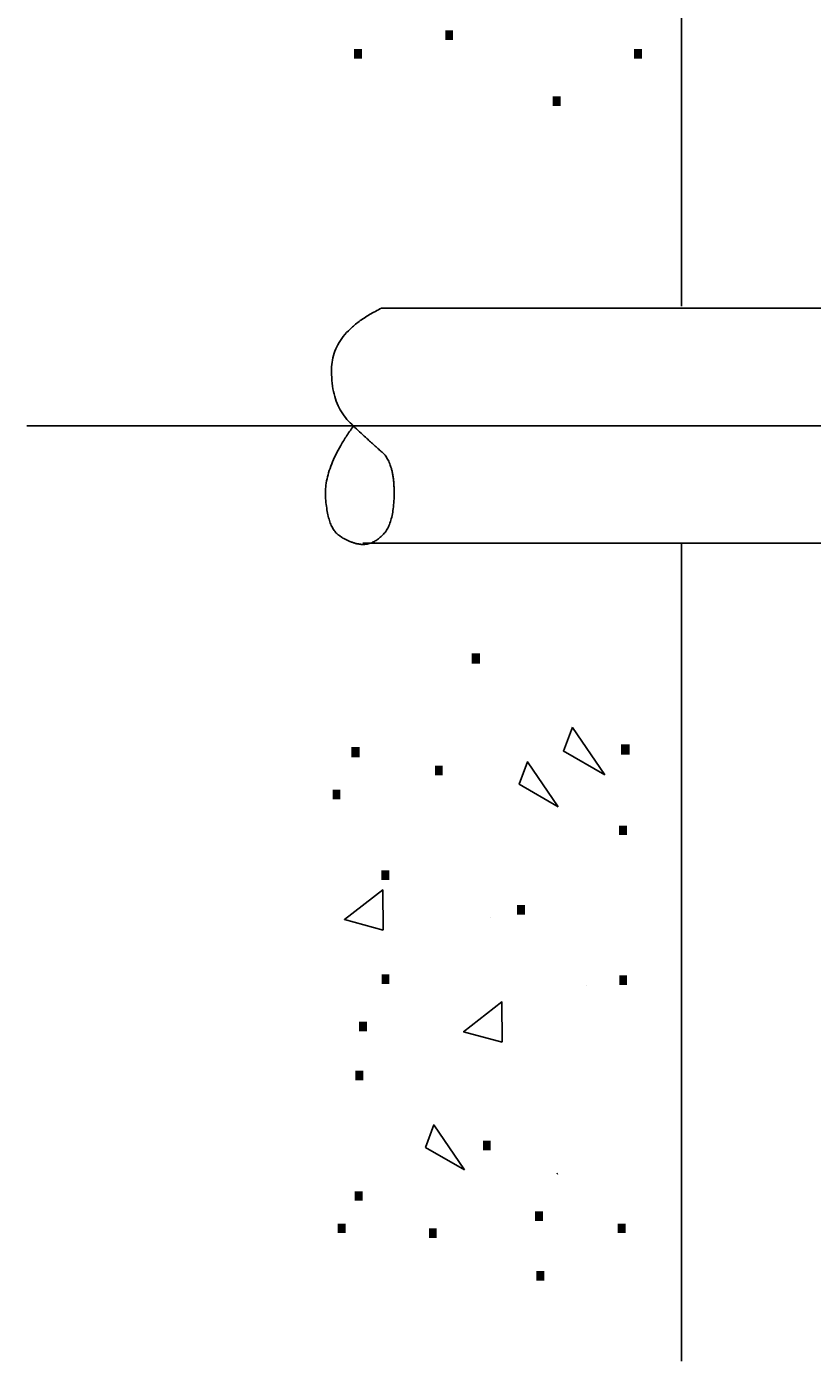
# Model space of a CAD drawing. Extents: x -881 to -726, y 593 to 666.
# Drawn here: x -810.7276 to -810.572, y 609.8926 to 610.157 of the extents above; entities that cross this region are included whole.
import ezdxf

# ---------------------------------------------------------------- set-up
doc = ezdxf.new("R2010")
doc.units = 0
doc.layers.add('es_DETAIL', color=7, linetype='Continuous')

msp = doc.modelspace()

# ---------------------------------------------------------------- linework, layer by layer
at = {"layer": 'es_DETAIL'}
for p, q in [((-810.5978885035429, 610.2874473069166), (-810.5978885035429, 610.1016357332371)), ((-810.5683156955331, 610.1012777583542), (-810.6573128960428, 610.1012777583542)), ((-810.7276105587431, 610.0779876492343), (-809.9807454383578, 610.0779876492343)), ((-810.5683156955331, 610.0546975400447), (-810.6609920990588, 610.0546975400447)), ((-810.5978885035429, 610.0546975400447), (-810.5978885035429, 609.8926368532638))]:
    msp.add_line(p, q, dxfattribs=at)
for points in [[(-810.6195043651529, 610.0182905438356), (-810.6212379076204, 610.0135371917719)], [(-810.6130656683953, 610.0087908502935), (-810.6194638790231, 610.0181755702375)], [(-810.6212990749767, 610.0135576977339), (-810.6130656683953, 610.0087908502935)], [(-810.6357876762469, 609.9804896434359), (-810.6357876762469, 609.9804896434359)], [(-810.6167754948445, 609.9670117932941), (-810.6167754948445, 609.9670117932941)], [(-810.6224870186472, 609.9298306286305), (-810.6224935034386, 609.9298055657881), (-810.6223985100085, 609.9298306286305)]]:
    msp.add_lwpolyline(points, dxfattribs=at)
for points in [[(-810.6223415490033, 610.0024946436811), (-810.6284088600073, 610.0114014169758), (-810.6300319857571, 610.0069507469302)], [(-810.6569939955675, 609.9780559187666), (-810.6570569155701, 609.9860369442791), (-810.6646641016241, 609.9801475268757)], [(-810.6333851486819, 609.9558479620785), (-810.6334491202723, 609.9638235543873), (-810.6410559557971, 609.9579343122487)], [(-810.6408980423644, 609.9305667400816), (-810.6469643017805, 609.9394735133762), (-810.6485811180037, 609.9350228433308)]]:
    msp.add_lwpolyline(points, close=True, dxfattribs=at)
msp.add_open_spline([(-810.6573128960428, 610.1012777583542), (-810.667019706224, 610.0965448414019), (-810.6673889826455, 610.0822834519331), (-810.6597673626369, 610.0749524153022), (-810.6548145427292, 610.0707047250631), (-810.6548145427292, 610.0586696022898), (-810.6591663319593, 610.0541708456192), (-810.6640126370085, 610.0548547813561), (-810.6680321605756, 610.0581329280553), (-810.668788570599, 610.0697763579608), (-810.6627757026721, 610.0780926977952)], degree=2, dxfattribs=at)

# ---------------------------------------------------------------- texts
for height, p in [(0.012268524536833027, (-810.6461893123959, 610.1543793195566)), (0.012268524536833027, (-810.6642573432296, 610.1507087523846)), (0.012268524536833027, (-810.6087871390322, 610.1507087523846)), (0.012268524536833027, (-810.6248894017621, 610.1413138670921)), (0.013102783830972423, (-810.6410405978914, 610.03085942635)), (0.013102783830972423, (-810.6114459380553, 610.0128086166999)), (0.013102783830972423, (-810.664913218047, 610.01227388431)), (0.012268524536833027, (-810.6482373648771, 610.008728806614)), (0.012268524536833027, (-810.6685047915682, 610.0039680934359)), (0.012268524536833027, (-810.6117539287103, 609.996874082222)), (0.012268524536833027, (-810.6588368439801, 609.9880177851413)), (0.012268524536833027, (-810.6319638686025, 609.9811204208438)), (0.012268524536833027, (-810.6587989868198, 609.967402983951)), (0.012268524536833027, (-810.6117288658681, 609.9671809236632)), (0.012268524536833027, (-810.6632682349162, 609.9580266767093)), (0.012268524536833027, (-810.6640097795711, 609.9482898501212)), (0.012268524536833027, (-810.6387346918362, 609.9344507795744)), (0.012268524536833027, (-810.6641368464286, 609.9244306800923)), (0.012268524536833027, (-810.6283946043874, 609.9204502945081)), (0.012268524536833027, (-810.6675033294654, 609.9180245867959)), (0.012268524536833027, (-810.612033125268, 609.9180245867959)), (0.012268524536833027, (-810.6494352986316, 609.9170520885731)), (0.012268524536833027, (-810.6281353879979, 609.9086297015033))]:
    msp.add_text('.', height=height, dxfattribs=at).set_placement(p)

doc.saveas('drawing.dxf')
